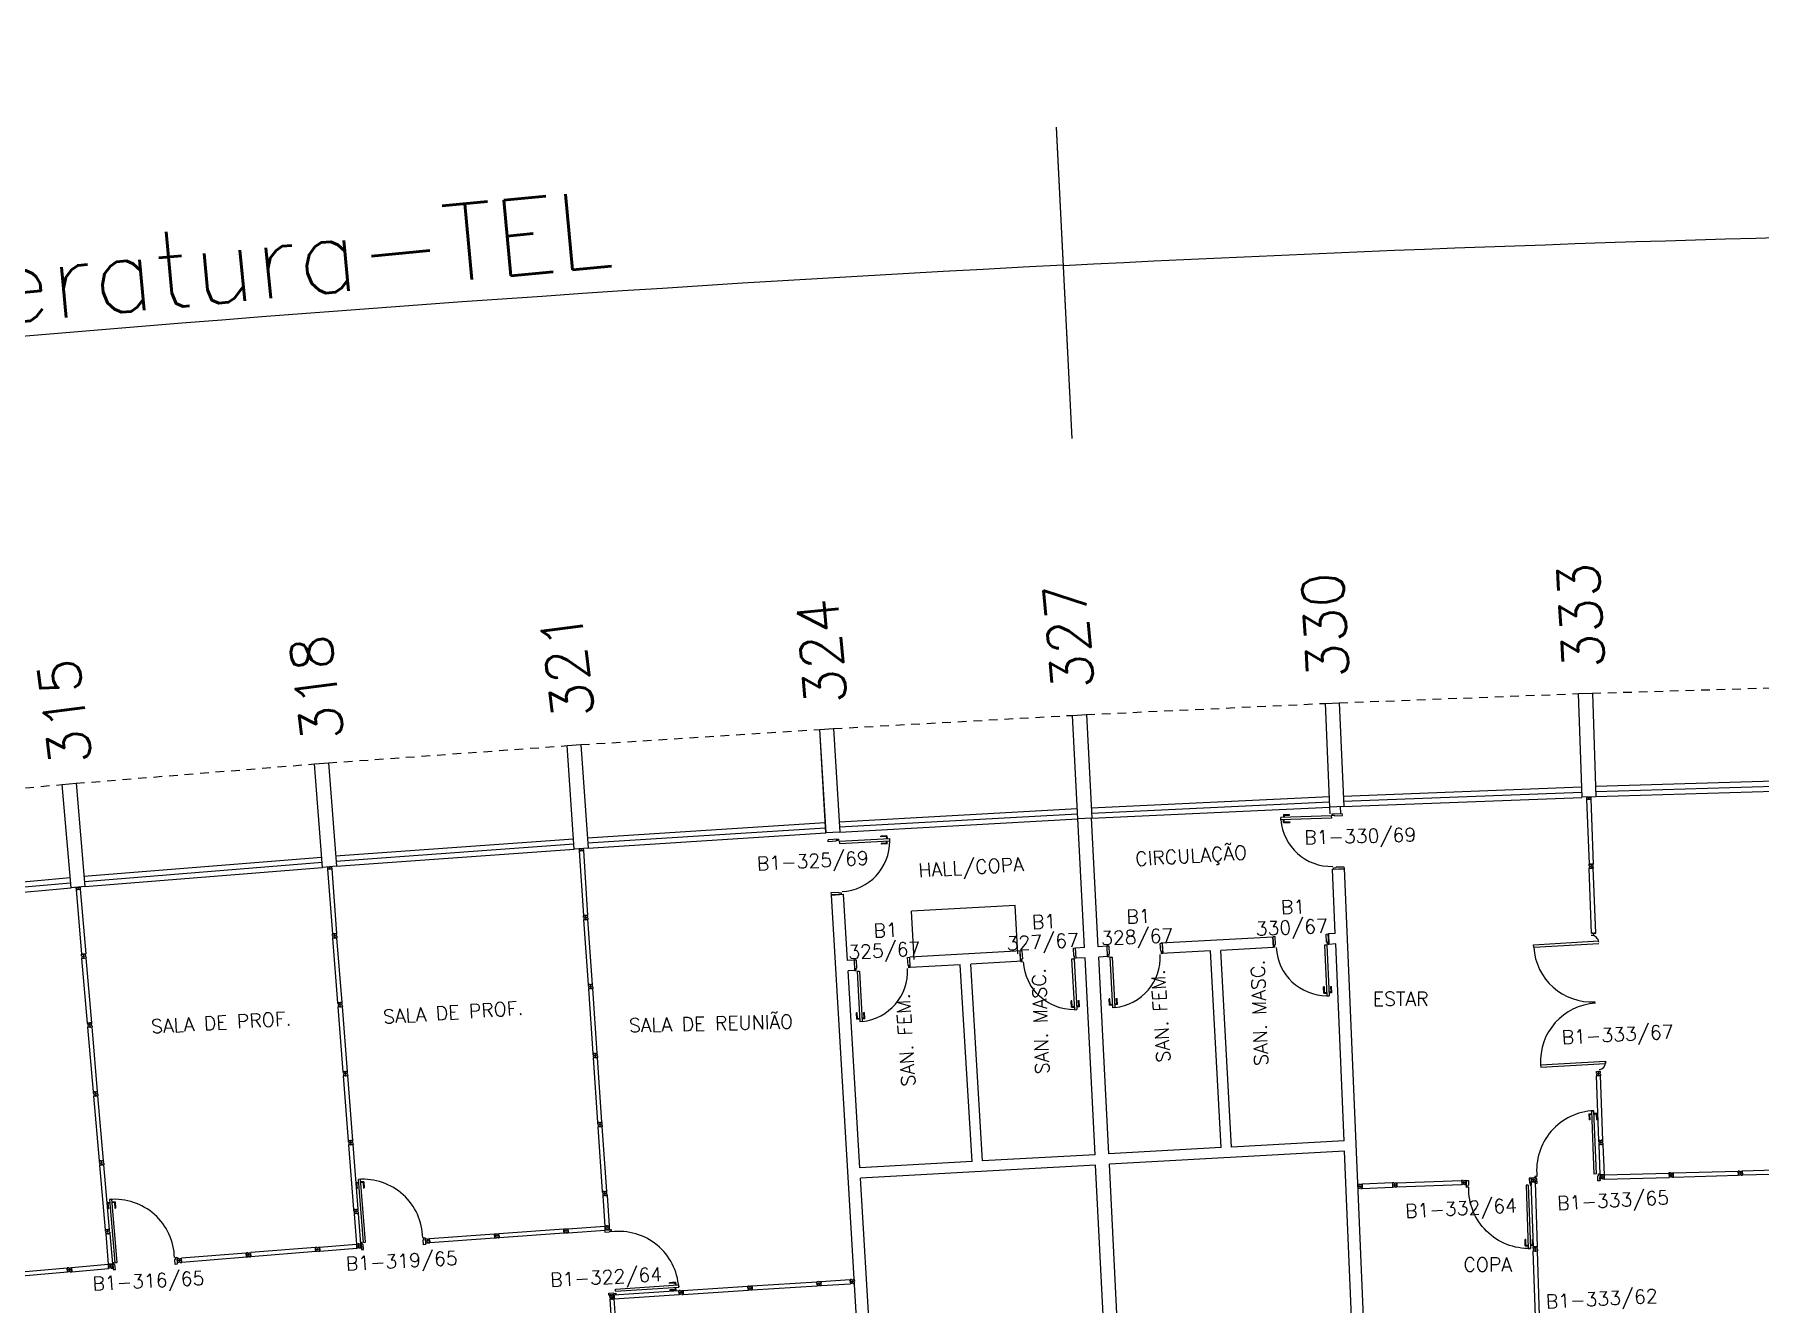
# Model space of a CAD drawing. Header units: millimetres. Extents: x 2958 to 3256, y 1036 to 1150.
# Drawn here: x 3075.35 to 3100.29, y 1131.87 to 1150.22 of the extents above; entities that cross this region are included whole.
import ezdxf

# ---------------------------------------------------------------- set-up
doc = ezdxf.new("R2010")
doc.units = ezdxf.units.MM
doc.linetypes.add('HIDDEN2', pattern=[0.1875, 0.125, -0.0625])
for name, color, linetype in [('ALV', 2, 'Continuous'), ('DIV', 2, 'Continuous'), ('EQUIP', 2, 'Continuous'), ('ESQ', 1, 'Continuous'), ('ESTR', 3, 'Continuous'), ('NOPILAR1', 2, 'Continuous'), ('PORTA', 2, 'Continuous'), ('PROJ', 1, 'HIDDEN2'), ('TEXTO', 2, 'Continuous'), ('TEXTO-ENDEREÇO', 2, 'Continuous'), ('USO1', 2, 'Continuous')]:
    doc.layers.add(name, color=color, linetype=linetype)
doc.styles.add('1', font='romans.shx')
doc.styles.add('NOPILAR', font='simplex.shx', dxfattribs={"height": 0.6})
doc.styles.add('UNB-100', font='simplex.shx', dxfattribs={"height": 0.2})
doc.styles.add('UNB-100-1', font='simplex.shx', dxfattribs={"height": 0.2})
doc.dimstyles.new('1-600', dxfattribs={"dimtxt": 1.1, "dimasz": 2.5, "dimexe": 2, "dimexo": 4, "dimgap": 0.2, "dimtad": 1, "dimdec": 0, "dimzin": 4, "dimdsep": 46, "dimlunit": 6, "dimtxsty": '1', "dimblk1": 'NONE', "dimblk2": 'NONE', "dimsah": 1, "dimcen": 0, "dimclrd": 2, "dimclre": 2, "dimclrt": 2, "dimadec": 0, "dimazin": 0, "dimtfac": 1, "dimtdec": 0, "dimtmove": 2, "dimatfit": 3, "dimldrblk": 'NONE', "dimfxl": 1, "dimtolj": 1, "dimtzin": 0, "dimarcsym": 0})

# ---------------------------------------------------------------- blocks, each defined once
blk = doc.blocks.new('PILAR-SLC')
blk.add_lwpolyline([(0.2, 0), (0.2, -1.5), (0, -1.5), (0, 0)], close=True)
blk = doc.blocks.new('DIVMT-SLC')
for p, q in [((-0.03, 0.03), (-0.03, 0.006)), ((-0.008, 0.03), (-0.03, 0.03)), ((-0.0185, 0.006), (-0.03, 0.006)), ((-0.0185, -0.006), (-0.0185, 0.006)), ((-0.008, 0.03), (-0.008, 0.02)), ((-0.008, 0.02), (0.008, 0.02)), ((-0.0051, 0), (0.0051, 0)), ((0.0051, 0), (-0.0051, 0)), ((-0.0051, 0), (0.0051, 0)), ((0, -0.0051), (0, 0.0051)), ((0, 0.0051), (0, -0.0051)), ((0.008, 0.03), (0.008, 0.02)), ((0.008, 0.03), (0.03, 0.03)), ((0.0205, 0.006), (0.03, 0.006)), ((0.0205, -0.006), (0.0205, 0.006)), ((0.0205, 0.006), (0.0205, -0.006)), ((0.0205, 0.006), (0.03, 0.006)), ((0.97, 0.03), (0.03, 0.03)), ((0.03, 0.006), (0.03, 0.03)), ((0.03, -0.03), (0.03, 0.03)), ((0.03, -0.005), (0.03, 0.005)), ((0.97, -0.03), (0.97, 0.03)), ((0.97, 0.03), (0.97, 0.009)), ((0.97, 0.009), (0.97, 0.027)), ((0.9795, 0.006), (0.97, 0.006)), ((0.97, -0.005), (0.97, 0.005)), ((0.9795, 0.006), (0.9795, -0.006)), ((1.0051, 0), (0.9949, 0)), ((1, 0.0051), (1, -0.0051)), ((-0.0185, -0.006), (-0.03, -0.006)), ((-0.03, -0.03), (-0.03, -0.006)), ((-0.008, -0.03), (-0.03, -0.03)), ((-0.008, -0.03), (-0.008, -0.02)), ((-0.008, -0.02), (0.008, -0.02)), ((0.008, -0.03), (0.008, -0.02)), ((0.008, -0.03), (0.03, -0.03)), ((0.0205, -0.006), (0.03, -0.006)), ((0.0205, -0.006), (0.03, -0.006)), ((0.03, -0.006), (0.03, -0.03)), ((0.97, -0.03), (0.03, -0.03)), ((0.9795, -0.006), (0.97, -0.006)), ((0.97, -0.009), (0.97, -0.027))]:
    blk.add_line(p, q)
blk = doc.blocks.new('MDIVMT-SLC')
for p, q in [((-0.03, 0.03), (-0.03, 0.006)), ((-0.008, 0.03), (-0.03, 0.03)), ((-0.0185, 0.006), (-0.03, 0.006)), ((-0.0185, -0.006), (-0.0185, 0.006)), ((-0.008, 0.03), (-0.008, 0.02)), ((-0.008, 0.02), (0.008, 0.02)), ((-0.0051, 0), (0.0051, 0)), ((-0.0051, 0), (0.0051, 0)), ((0, -0.0051), (0, 0.0051)), ((0, -0.0051), (0, 0.0051)), ((0.008, 0.03), (0.008, 0.02)), ((0.008, 0.03), (0.03, 0.03)), ((0.0205, 0.006), (0.03, 0.006)), ((0.0205, -0.006), (0.0205, 0.006)), ((0.0205, 0.006), (0.03, 0.006)), ((0.0205, -0.006), (0.0205, 0.006)), ((0.03, 0.03), (0.03, -0.03)), ((0.03, 0.03), (0.47, 0.03)), ((0.03, 0.006), (0.03, 0.03)), ((0.03, 0.009), (0.03, 0.027)), ((0.03, 0.005), (0.03, -0.005)), ((0.47, 0.03), (0.47, -0.03)), ((0.4795, 0.006), (0.47, 0.006)), ((0.47, 0.005), (0.47, -0.005)), ((0.4795, -0.006), (0.4795, 0.006)), ((0.4949, 0), (0.5051, 0)), ((0.5051, 0), (0.4949, 0)), ((0.5, -0.0051), (0.5, 0.0051)), ((-0.0185, -0.006), (-0.03, -0.006)), ((-0.03, -0.03), (-0.03, -0.006)), ((-0.008, -0.03), (-0.03, -0.03)), ((-0.008, -0.03), (-0.008, -0.02)), ((-0.008, -0.02), (0.008, -0.02)), ((0.008, -0.03), (0.008, -0.02)), ((0.008, -0.03), (0.03, -0.03)), ((0.0205, -0.006), (0.03, -0.006)), ((0.0205, -0.006), (0.03, -0.006)), ((0.03, -0.006), (0.03, -0.03)), ((0.03, -0.03), (0.03, -0.009)), ((0.03, -0.009), (0.03, -0.027)), ((0.03, -0.03), (0.47, -0.03)), ((0.4795, -0.006), (0.47, -0.006))]:
    blk.add_line(p, q)
blk = doc.blocks.new('MTT-SLC')
for p, q in [((-0.008, 0.03), (-0.03, 0.03)), ((-0.03, 0.03), (-0.03, 0.006)), ((-0.0185, 0.006), (-0.03, 0.006)), ((-0.0185, -0.006), (-0.0185, 0.006)), ((-0.008, 0.03), (-0.008, 0.02)), ((-0.008, 0.02), (0.008, 0.02)), ((-0.0051, 0), (0.0051, 0)), ((0, -0.0051), (0, 0.0051)), ((0.008, 0.03), (0.03, 0.03)), ((0.008, 0.03), (0.008, 0.02)), ((0.0205, -0.006), (0.0205, 0.006)), ((0.0205, 0.006), (0.03, 0.006)), ((0.03, 0.006), (0.03, 0.03)), ((-0.03, -0.03), (-0.03, -0.006)), ((-0.0185, -0.006), (-0.03, -0.006)), ((-0.008, -0.03), (-0.03, -0.03)), ((-0.008, -0.02), (0.008, -0.02)), ((-0.008, -0.03), (-0.008, -0.02)), ((0.008, -0.03), (0.008, -0.02)), ((0.008, -0.03), (0.03, -0.03)), ((0.0205, -0.006), (0.03, -0.006)), ((0.03, -0.006), (0.03, -0.03))]:
    blk.add_line(p, q)
blk = doc.blocks.new('PDV2E-SLC')
at = {"layer": 'DIV', "color": 1}
for p, q in [((0.023, 0.925), (0.063, 0.925)), ((0.023, 0.925), (0.023, 0.835)), ((0.033, 0.835), (0.023, 0.835)), ((0.033, 0.915), (0.063, 0.915)), ((0.033, 0.915), (0.033, 0.835)), ((0.138, 0.925), (0.097, 0.925)), ((0.128, 0.915), (0.097, 0.915)), ((0.128, 0.915), (0.128, 0.835)), ((0.128, 0.835), (0.137, 0.835)), ((0.138, 0.925), (0.138, 0.835))]:
    blk.add_line(p, q, dxfattribs=at)
at = {"layer": 'DIV'}
for p, q in [((0.065, 0.05), (0.065, 0.965)), ((0.095, 0.965), (0.065, 0.965)), ((0.095, 0.05), (0.095, 0.965)), ((0.049, 0.05), (0.029, 0.05)), ((0.029, 0.05), (0.029, 0.035)), ((0.029, 0.035), (0.029, -0.035)), ((0.049, 0.02), (0.049, 0.05)), ((0.049, 0.02), (0.059, 0.02)), ((0.059, -0.05), (0.059, 0.02)), ((0.065, 0.05), (0.095, 0.05)), ((0.928, -0.05), (0.928, 0.02)), ((0.938, 0.02), (0.928, 0.02)), ((0.938, 0.05), (0.958, 0.05)), ((0.938, 0.02), (0.938, 0.05)), ((0.958, 0.05), (0.958, 0.035)), ((0.958, 0.035), (0.958, -0.035)), ((0.029, -0.035), (0.029, -0.05)), ((0.029, -0.05), (0.059, -0.05)), ((0.958, -0.05), (0.928, -0.05)), ((0.958, -0.035), (0.958, -0.05))]:
    blk.add_line(p, q, dxfattribs=at)
at = {"layer": 'DIV', "color": 1}
blk.add_arc((0.062, 0.1), 0.865, 356.6786, 90, dxfattribs=at)
blk = doc.blocks.new('DIVINI-SLC')
for p, q in [((-0.005, 0), (0.005, 0)), ((-0.005, 0), (0.005, 0)), ((0.008, 0.02), (0, 0.02)), ((0, 0.001), (0, 0.02)), ((0, -0.005), (0, 0.005)), ((0, -0.005), (0, 0.005)), ((0, -0.02), (0, 0.001)), ((0.008, 0.03), (0.03, 0.03)), ((0.008, 0.03), (0.008, 0.02)), ((0.02, 0.006), (0.03, 0.006)), ((0.02, 0.006), (0.02, -0.006)), ((0.02, -0.006), (0.02, 0.006)), ((0.02, 0.006), (0.03, 0.006)), ((0.02, -0.004), (0.02, 0.004)), ((0.023, 0.006), (0.027, 0.006)), ((0.03, -0.03), (0.03, 0.03)), ((0.03, 0.03), (0.03, -0.03)), ((0.03, 0.03), (0.97, 0.03)), ((0.03, 0.009), (0.03, 0.027)), ((0.03, 0.009), (0.03, 0.027)), ((0.03, -0.005), (0.03, 0.005)), ((0.03, 0.005), (0.03, -0.005)), ((0.97, 0.03), (0.97, -0.03)), ((0.98, 0.006), (0.97, 0.006)), ((0.97, 0.005), (0.97, -0.005)), ((0.98, -0.006), (0.98, 0.006)), ((0.995, 0), (1.005, 0)), ((1.005, 0), (0.995, 0)), ((1, -0.005), (1, 0.005)), ((0, -0.02), (0.008, -0.02)), ((0.008, -0.03), (0.008, -0.02)), ((0.008, -0.03), (0.03, -0.03)), ((0.02, -0.006), (0.03, -0.006)), ((0.02, -0.006), (0.03, -0.006)), ((0.023, -0.006), (0.027, -0.006)), ((0.03, -0.009), (0.03, -0.027)), ((0.03, -0.009), (0.03, -0.027)), ((0.03, -0.03), (0.03, -0.009)), ((0.03, -0.03), (0.97, -0.03)), ((0.98, -0.006), (0.97, -0.006))]:
    blk.add_line(p, q)
blk = doc.blocks.new('PDV2D-SLC')
at = {"layer": 'DIV'}
for p, q in [((0.03, 0.05), (0.06, 0.05)), ((0.03, 0.035), (0.03, 0.05)), ((0.03, -0.035), (0.03, 0.035)), ((0.06, 0.05), (0.06, -0.02)), ((0.941, 0.05), (0.941, -0.02)), ((0.971, 0.05), (0.941, 0.05)), ((0.971, 0.035), (0.971, 0.05)), ((0.971, -0.035), (0.971, 0.035)), ((0.03, -0.05), (0.03, -0.035)), ((0.05, -0.05), (0.03, -0.05)), ((0.05, -0.02), (0.06, -0.02)), ((0.05, -0.02), (0.05, -0.05)), ((0.079, -0.05), (0.109, -0.05)), ((0.079, -0.05), (0.079, -0.965)), ((0.109, -0.05), (0.109, -0.965)), ((0.951, -0.02), (0.941, -0.02)), ((0.951, -0.02), (0.951, -0.05)), ((0.951, -0.05), (0.971, -0.05)), ((0.971, -0.05), (0.971, -0.035)), ((0.109, -0.965), (0.079, -0.965))]:
    blk.add_line(p, q, dxfattribs=at)
at = {"layer": 'DIV', "color": 1}
for p, q in [((0.036, -0.925), (0.036, -0.835)), ((0.046, -0.835), (0.036, -0.835)), ((0.036, -0.925), (0.076, -0.925)), ((0.046, -0.915), (0.046, -0.835)), ((0.046, -0.915), (0.076, -0.915)), ((0.141, -0.915), (0.111, -0.915)), ((0.151, -0.925), (0.111, -0.925)), ((0.141, -0.915), (0.141, -0.835)), ((0.141, -0.835), (0.151, -0.835)), ((0.151, -0.925), (0.151, -0.835))]:
    blk.add_line(p, q, dxfattribs=at)
blk.add_arc((0.076, -0.1), 0.865, 270, 3.3214, dxfattribs=at)
blk = doc.blocks.new('PD80-SLC')
for p, q in [((-0.777, 0.01), (-0.777, -0.03)), ((-0.777, 0.01), (-0.687, 0.01)), ((-0.687, 0), (-0.687, 0.01)), ((-0.075, 0), (0.075, 0)), ((-0.075, 0), (-0.075, -0.02)), ((0.075, -0.03), (0.075, 0)), ((-0.817, -0.065), (-0.817, -0.03)), ((-0.085, -0.03), (-0.817, -0.03)), ((-0.085, -0.065), (-0.817, -0.065)), ((-0.777, -0.105), (-0.777, -0.065)), ((-0.777, -0.105), (-0.687, -0.105)), ((-0.767, 0), (-0.767, -0.03)), ((-0.767, 0), (-0.687, 0)), ((-0.767, -0.095), (-0.767, -0.065)), ((-0.767, -0.095), (-0.687, -0.095)), ((-0.687, -0.095), (-0.687, -0.105)), ((-0.085, -0.03), (-0.085, -0.065)), ((-0.075, -0.02), (-0.04, -0.02)), ((-0.04, -0.03), (-0.04, -0.02)), ((-0.04, -0.03), (0.075, -0.03)), ((-0.075, -0.781), (-0.04, -0.781)), ((-0.075, -0.801), (-0.075, -0.781)), ((-0.075, -0.801), (0.075, -0.801)), ((-0.075, -0.802), (0.075, -0.802)), ((-0.04, -0.771), (0.075, -0.771)), ((-0.04, -0.771), (-0.04, -0.781)), ((0.075, -0.771), (0.075, -0.801))]:
    blk.add_line(p, q)
blk.add_arc((-0.085, -0.03), 0.731, 182.6571, 270)
blk = doc.blocks.new('PE80-SLC')
for p, q in [((0.075, 0), (-0.075, 0)), ((-0.075, -0.03), (-0.075, 0)), ((0.075, 0), (0.075, -0.02)), ((0.777, 0.01), (0.687, 0.01)), ((0.687, 0), (0.687, 0.01)), ((0.777, 0.01), (0.777, -0.03)), ((0.04, -0.03), (-0.075, -0.03)), ((0.075, -0.02), (0.04, -0.02)), ((0.04, -0.03), (0.04, -0.02)), ((0.085, -0.03), (0.817, -0.03)), ((0.085, -0.03), (0.085, -0.065)), ((0.085, -0.065), (0.817, -0.065)), ((0.767, 0), (0.687, 0)), ((0.767, -0.095), (0.687, -0.095)), ((0.687, -0.095), (0.687, -0.105)), ((0.777, -0.105), (0.687, -0.105)), ((0.767, 0), (0.767, -0.03)), ((0.767, -0.095), (0.767, -0.065)), ((0.777, -0.105), (0.777, -0.065)), ((0.817, -0.065), (0.817, -0.03)), ((0.04, -0.771), (-0.075, -0.771)), ((-0.075, -0.771), (-0.075, -0.801)), ((0.075, -0.801), (-0.075, -0.801)), ((0.075, -0.802), (-0.075, -0.802)), ((0.04, -0.771), (0.04, -0.781)), ((0.075, -0.781), (0.04, -0.781)), ((0.075, -0.801), (0.075, -0.781))]:
    blk.add_line(p, q)
blk.add_arc((0.085, -0.03), 0.731, 270, 357.3429)
blk = doc.blocks.new('*D95')
at = {"layer": 'DEFPOINTS', "color": 0, "transparency": 16777216}
for p in [(3127.379, 1147.195), (3090.56, 1140.388), (3145.432, 1139.674), (3090.637, 1138.89), (3145.317, 1138.178)]:
    blk.add_point(p, dxfattribs=at)
at = {"layer": 'USO1', "color": 2, "lineweight": -2, "transparency": 16777216}
for p, q in [((3090.356, 1144.382), (3090.126, 1148.876)), ((3145.738, 1143.662), (3146.084, 1148.161))]:
    blk.add_line(p, q, dxfattribs=at)
blk.add_arc((3112.517, 710.942), 436.506, 85.60976, 92.92683, dxfattribs=at)
at = {"layer": 'USO1', "color": 2, "transparency": 16777216, "insert": (3118.103, 1148.345), "char_height": 1.1, "attachment_point": 5, "rotation": 359.2683, "style": '1'}
blk.add_mtext('\\A1;Antropologia', dxfattribs=at)
blk = doc.blocks.new('_NONE')
at = {"color": 0, "linetype": 'ByBlock'}
blk.add_circle((0, 0), 0.25, dxfattribs=at)
blk = doc.blocks.new('*D96')
at = {"layer": 'DEFPOINTS', "color": 0, "transparency": 16777216}
for p in [(3077.867, 1146.079), (3090.56, 1140.388), (3090.637, 1138.89), (3054.121, 1136.974), (3054.325, 1135.487)]:
    blk.add_point(p, dxfattribs=at)
at = {"layer": 'USO1', "color": 2, "lineweight": -2, "transparency": 16777216}
for p, q in [((3090.356, 1144.382), (3090.126, 1148.884)), ((3053.578, 1140.936), (3052.967, 1145.394))]:
    blk.add_line(p, q, dxfattribs=at)
blk.add_arc((3112.516, 710.953), 436.503, 92.92683, 97.80488, dxfattribs=at)
at = {"layer": 'USO1', "color": 2, "transparency": 16777216, "insert": (3071.626, 1146.29), "char_height": 1.1, "attachment_point": 5, "rotation": 5.3659, "style": '1'}
blk.add_mtext('\\A1;Teoria Literária e Literatura-TEL', dxfattribs=at)
blk = doc.blocks.new('PDVDP-SLC')
for p, q in [((0.112, 0.84), (0.112, -0.1)), ((0.147, 0.84), (0.112, 0.84)), ((0.147, 0.84), (0.147, -0.1)), ((1.853, 0.84), (1.888, 0.84)), ((1.853, 0.84), (1.853, -0.1)), ((1.888, 0.84), (1.888, -0.1)), ((0.009, 0), (-0.009, 0)), ((0, -0.012), (0, 0.01)), ((0.147, -0.1), (0.112, -0.1))]:
    blk.add_line(p, q)
for centre, radius, start, end in [((0.148, -0.002), 0.843, 0, 90), ((1.853, -0.002), 0.843, 90, 180), ((0.131, 0), 0.101, 180, 270), ((1.87, 0), 0.101, 270, 0)]:
    blk.add_arc(centre, radius, start, end)

msp = doc.modelspace()

# ---------------------------------------------------------------- linework, layer by layer
at = {"layer": 'ALV'}
for p, q in [((3094.085, 1138.951), (3094.081, 1139.051)), ((3094.239, 1138.958), (3094.235, 1139.057)), ((3090.532, 1137.02), (3090.437, 1138.879)), ((3090.731, 1137.03), (3090.636, 1138.889)), ((3094.12, 1138.15), (3094.294, 1138.16)), ((3094.159, 1137.221), (3094.12, 1138.15)), ((3094.677, 1129.087), (3094.294, 1138.16)), ((3086.873, 1137.778), (3087.048, 1137.789)), ((3087.414, 1128.684), (3086.873, 1137.778)), ((3087.105, 1136.83), (3087.048, 1137.789)), ((3093.258, 1137.171), (3091.636, 1137.081)), ((3093.258, 1137.171), (3093.266, 1137.021)), ((3094.159, 1137.221), (3094.059, 1137.215)), ((3094.059, 1137.215), (3094.066, 1137.065)), ((3089.626, 1136.969), (3088.006, 1136.88)), ((3089.61, 1136.818), (3089.601, 1136.968)), ((3090.532, 1137.02), (3090.402, 1137.012)), ((3090.411, 1136.863), (3090.402, 1137.012)), ((3090.86, 1137.038), (3090.731, 1137.03)), ((3090.867, 1136.888), (3090.86, 1137.038)), ((3092.353, 1136.97), (3091.644, 1136.931)), ((3091.667, 1136.932), (3091.66, 1137.082)), ((3092.511, 1134.125), (3092.353, 1136.97)), ((3093.266, 1137.021), (3092.503, 1136.978)), ((3092.66, 1134.133), (3092.503, 1136.978)), ((3094.165, 1137.071), (3094.066, 1137.065)), ((3094.286, 1134.223), (3094.165, 1137.071)), ((3087.205, 1136.835), (3087.105, 1136.83)), ((3087.213, 1136.686), (3087.114, 1136.68)), ((3087.284, 1133.835), (3087.114, 1136.68)), ((3087.213, 1136.686), (3087.205, 1136.835)), ((3088.013, 1136.73), (3088.006, 1136.88)), ((3088.737, 1136.77), (3088.013, 1136.73)), ((3088.906, 1133.925), (3088.737, 1136.77)), ((3089.635, 1136.82), (3088.887, 1136.778)), ((3089.056, 1133.933), (3088.887, 1136.778)), ((3090.54, 1136.87), (3090.411, 1136.863)), ((3090.685, 1134.023), (3090.54, 1136.87)), ((3090.867, 1136.888), (3090.738, 1136.881)), ((3090.884, 1134.034), (3090.738, 1136.881)), ((3094.286, 1134.223), (3092.66, 1134.133)), ((3088.906, 1133.925), (3087.284, 1133.835)), ((3090.685, 1134.023), (3089.056, 1133.933)), ((3092.511, 1134.125), (3090.884, 1134.034)), ((3094.293, 1134.073), (3090.892, 1133.885)), ((3094.496, 1129.227), (3094.293, 1134.073)), ((3090.693, 1133.874), (3087.293, 1133.685)), ((3087.58, 1128.844), (3087.293, 1133.685)), ((3090.938, 1129.03), (3090.693, 1133.874)), ((3091.136, 1129.041), (3090.892, 1133.885))]:
    msp.add_line(p, q, dxfattribs=at)
at = {"layer": 'DIV'}
for p, q in [((3097.793, 1139.186), (3097.793, 1139.164)), ((3097.793, 1139.186), (3097.803, 1139.186)), ((3097.793, 1139.164), (3097.853, 1139.166)), ((3097.853, 1139.166), (3097.793, 1139.164)), ((3097.793, 1139.164), (3097.814, 1139.164)), ((3097.814, 1139.164), (3097.796, 1139.164)), ((3097.814, 1139.164), (3097.796, 1139.164)), ((3097.802, 1139.194), (3097.823, 1139.195)), ((3097.802, 1139.194), (3097.803, 1139.186)), ((3097.817, 1139.195), (3097.827, 1139.195)), ((3097.817, 1139.195), (3097.827, 1139.195)), ((3097.817, 1139.174), (3097.817, 1139.165)), ((3097.829, 1139.174), (3097.817, 1139.174)), ((3097.817, 1139.174), (3097.829, 1139.174)), ((3097.817, 1139.174), (3097.817, 1139.165)), ((3097.817, 1139.172), (3097.817, 1139.168)), ((3097.818, 1139.165), (3097.828, 1139.165)), ((3097.828, 1139.165), (3097.818, 1139.165)), ((3097.819, 1139.174), (3097.827, 1139.174)), ((3097.822, 1139.2), (3097.822, 1139.19)), ((3097.822, 1139.2), (3097.822, 1139.19)), ((3097.823, 1139.195), (3097.842, 1139.195)), ((3097.829, 1139.174), (3097.829, 1139.165)), ((3097.829, 1139.174), (3097.829, 1139.165)), ((3097.829, 1139.172), (3097.829, 1139.168)), ((3097.832, 1139.165), (3097.85, 1139.166)), ((3097.832, 1139.165), (3097.85, 1139.166)), ((3097.843, 1139.187), (3097.842, 1139.195)), ((3097.853, 1139.188), (3097.843, 1139.187)), ((3097.853, 1139.188), (3097.853, 1139.166)), ((3098.01, 1133.701), (3098.02, 1133.702)), ((3098.01, 1133.702), (3098.02, 1133.702)), ((3098.015, 1133.696), (3098.015, 1133.707)), ((3098.015, 1133.697), (3098.015, 1133.707)), ((3098.036, 1133.696), (3098.035, 1133.708)), ((3098.035, 1133.708), (3098.045, 1133.708)), ((3098.036, 1133.708), (3098.045, 1133.709)), ((3098.036, 1133.696), (3098.036, 1133.708)), ((3098.036, 1133.696), (3098.045, 1133.697)), ((3098.036, 1133.696), (3098.045, 1133.696)), ((3098.044, 1133.733), (3098.046, 1133.673)), ((3098.044, 1133.732), (3098.046, 1133.672)), ((3098.045, 1133.712), (3098.044, 1133.73)), ((3098.045, 1133.711), (3098.044, 1133.729)), ((3098.045, 1133.708), (3098.045, 1133.698)), ((3098.045, 1133.707), (3098.045, 1133.697)), ((3098.045, 1133.694), (3098.046, 1133.676)), ((3098.046, 1133.673), (3098.045, 1133.694)), ((3098.045, 1133.693), (3098.046, 1133.675)), ((3098.046, 1133.672), (3098.045, 1133.693)), ((3099.006, 1133.76), (3098.984, 1133.759)), ((3098.985, 1133.735), (3098.984, 1133.759)), ((3098.984, 1133.759), (3098.986, 1133.699)), ((3098.994, 1133.735), (3098.985, 1133.735)), ((3098.994, 1133.735), (3098.985, 1133.735)), ((3098.985, 1133.734), (3098.985, 1133.724)), ((3098.985, 1133.723), (3098.986, 1133.699)), ((3098.994, 1133.723), (3098.985, 1133.723)), ((3098.994, 1133.723), (3098.985, 1133.723)), ((3099.008, 1133.7), (3098.986, 1133.699)), ((3098.994, 1133.735), (3098.994, 1133.723)), ((3098.994, 1133.723), (3098.994, 1133.735)), ((3099.006, 1133.76), (3099.006, 1133.75)), ((3099.022, 1133.75), (3099.006, 1133.75)), ((3099.008, 1133.7), (3099.007, 1133.71)), ((3099.023, 1133.71), (3099.007, 1133.71)), ((3099.02, 1133.73), (3099.01, 1133.73)), ((3099.01, 1133.73), (3099.02, 1133.73)), ((3099.02, 1133.73), (3099.01, 1133.73)), ((3099.015, 1133.735), (3099.015, 1133.725)), ((3099.015, 1133.725), (3099.015, 1133.735)), ((3099.022, 1133.76), (3099.044, 1133.761)), ((3099.022, 1133.76), (3099.022, 1133.75)), ((3099.024, 1133.7), (3099.023, 1133.71)), ((3099.024, 1133.7), (3099.046, 1133.701)), ((3099.033, 1133.736), (3099.045, 1133.737)), ((3099.033, 1133.736), (3099.033, 1133.724)), ((3099.033, 1133.724), (3099.045, 1133.725)), ((3099.044, 1133.761), (3099.045, 1133.737)), ((3099.046, 1133.701), (3099.045, 1133.725)), ((3094.538, 1133.571), (3094.548, 1133.572)), ((3094.539, 1133.559), (3094.538, 1133.571)), ((3094.539, 1133.559), (3094.548, 1133.56)), ((3094.986, 1133.614), (3094.547, 1133.596)), ((3094.547, 1133.596), (3094.549, 1133.536)), ((3094.548, 1133.575), (3094.547, 1133.593)), ((3094.548, 1133.571), (3094.548, 1133.561)), ((3094.549, 1133.536), (3094.548, 1133.557)), ((3094.548, 1133.557), (3094.549, 1133.539)), ((3094.549, 1133.536), (3094.988, 1133.554)), ((3095.008, 1133.615), (3094.986, 1133.614)), ((3094.986, 1133.614), (3094.988, 1133.554)), ((3094.997, 1133.59), (3094.987, 1133.59)), ((3094.997, 1133.59), (3094.987, 1133.59)), ((3094.987, 1133.589), (3094.988, 1133.579)), ((3094.988, 1133.578), (3094.988, 1133.554)), ((3094.997, 1133.578), (3094.988, 1133.578)), ((3094.997, 1133.578), (3094.988, 1133.578)), ((3095.01, 1133.555), (3094.988, 1133.554)), ((3094.997, 1133.59), (3094.997, 1133.578)), ((3094.997, 1133.578), (3094.997, 1133.59)), ((3095.008, 1133.615), (3095.009, 1133.605)), ((3095.025, 1133.605), (3095.009, 1133.605)), ((3095.026, 1133.565), (3095.01, 1133.565)), ((3095.01, 1133.555), (3095.01, 1133.565)), ((3095.022, 1133.585), (3095.012, 1133.585)), ((3095.012, 1133.585), (3095.022, 1133.585)), ((3095.022, 1133.585), (3095.012, 1133.585)), ((3095.017, 1133.59), (3095.018, 1133.58)), ((3095.018, 1133.58), (3095.017, 1133.59)), ((3095.024, 1133.615), (3095.046, 1133.616)), ((3095.024, 1133.615), (3095.025, 1133.605)), ((3095.026, 1133.555), (3095.026, 1133.565)), ((3095.026, 1133.555), (3095.048, 1133.556)), ((3095.036, 1133.591), (3095.047, 1133.592)), ((3095.036, 1133.591), (3095.036, 1133.579)), ((3095.036, 1133.579), (3095.048, 1133.58)), ((3095.046, 1133.616), (3095.047, 1133.592)), ((3095.048, 1133.556), (3095.048, 1133.58)), ((3083.026, 1132.949), (3083.004, 1132.948)), ((3083.004, 1132.948), (3083.005, 1132.924)), ((3083.017, 1132.924), (3083.005, 1132.924)), ((3083.018, 1132.912), (3083.017, 1132.924)), ((3083.026, 1132.949), (3083.026, 1132.939)), ((3083.026, 1132.939), (3083.042, 1132.94)), ((3083.036, 1132.915), (3083.035, 1132.925)), ((3083.036, 1132.915), (3083.035, 1132.925)), ((3083.042, 1132.95), (3083.064, 1132.952)), ((3083.042, 1132.95), (3083.042, 1132.94)), ((3083.056, 1132.927), (3083.065, 1132.928)), ((3083.056, 1132.927), (3083.065, 1132.928)), ((3083.057, 1132.915), (3083.056, 1132.927)), ((3083.057, 1132.915), (3083.056, 1132.927)), ((3083.064, 1132.952), (3083.597, 1132.991)), ((3083.064, 1132.952), (3083.068, 1132.892)), ((3083.065, 1132.928), (3083.064, 1132.952)), ((3083.065, 1132.931), (3083.064, 1132.949)), ((3083.065, 1132.927), (3083.066, 1132.917)), ((3083.068, 1132.892), (3083.602, 1132.931)), ((3083.597, 1132.991), (3083.602, 1132.931)), ((3083.609, 1132.967), (3083.599, 1132.967)), ((3083.599, 1132.966), (3083.6, 1132.956)), ((3083.609, 1132.955), (3083.609, 1132.967)), ((3083.624, 1132.962), (3083.635, 1132.963)), ((3083.635, 1132.963), (3083.624, 1132.962)), ((3083.624, 1132.962), (3083.635, 1132.963)), ((3083.63, 1132.958), (3083.629, 1132.968)), ((3083.63, 1132.958), (3083.629, 1132.968)), ((3083.65, 1132.958), (3083.65, 1132.97)), ((3083.65, 1132.97), (3083.659, 1132.97)), ((3083.658, 1132.994), (3083.661, 1132.935)), ((3083.659, 1132.973), (3083.658, 1132.991)), ((3083.659, 1132.969), (3083.66, 1132.959)), ((3083.661, 1132.935), (3083.66, 1132.956)), ((3083.66, 1132.956), (3083.661, 1132.938)), ((3079.434, 1132.684), (3079.412, 1132.682)), ((3079.412, 1132.682), (3079.414, 1132.658)), ((3079.434, 1132.684), (3079.435, 1132.674)), ((3079.435, 1132.674), (3079.451, 1132.675)), ((3079.45, 1132.685), (3079.472, 1132.686)), ((3079.45, 1132.685), (3079.451, 1132.675)), ((3079.472, 1132.686), (3080.005, 1132.73)), ((3079.472, 1132.686), (3079.477, 1132.627)), ((3079.474, 1132.663), (3079.472, 1132.686)), ((3079.474, 1132.666), (3079.472, 1132.683)), ((3080.005, 1132.73), (3080.01, 1132.67)), ((3080.017, 1132.707), (3080.007, 1132.706)), ((3080.007, 1132.705), (3080.008, 1132.695)), ((3080.018, 1132.695), (3080.008, 1132.694)), ((3080.018, 1132.695), (3080.017, 1132.707)), ((3080.032, 1132.702), (3080.043, 1132.703)), ((3080.043, 1132.703), (3080.032, 1132.702)), ((3080.032, 1132.702), (3080.043, 1132.703)), ((3080.038, 1132.697), (3080.037, 1132.707)), ((3080.038, 1132.697), (3080.037, 1132.707)), ((3080.058, 1132.71), (3080.067, 1132.71)), ((3080.058, 1132.698), (3080.058, 1132.71)), ((3080.058, 1132.698), (3080.068, 1132.698)), ((3080.065, 1132.734), (3080.07, 1132.674)), ((3080.067, 1132.713), (3080.066, 1132.731)), ((3080.067, 1132.709), (3080.068, 1132.699)), ((3080.07, 1132.674), (3080.068, 1132.695)), ((3080.068, 1132.695), (3080.069, 1132.677)), ((3083.018, 1132.912), (3083.006, 1132.912)), ((3083.008, 1132.888), (3083.006, 1132.912)), ((3083.03, 1132.889), (3083.008, 1132.888)), ((3083.029, 1132.899), (3083.045, 1132.9)), ((3083.03, 1132.889), (3083.029, 1132.899)), ((3083.031, 1132.919), (3083.041, 1132.92)), ((3083.031, 1132.919), (3083.041, 1132.92)), ((3083.046, 1132.89), (3083.045, 1132.9)), ((3083.046, 1132.89), (3083.068, 1132.892)), ((3083.057, 1132.915), (3083.066, 1132.916)), ((3083.057, 1132.915), (3083.066, 1132.916)), ((3083.066, 1132.916), (3083.068, 1132.892)), ((3083.068, 1132.892), (3083.066, 1132.913)), ((3083.066, 1132.913), (3083.068, 1132.895)), ((3075.883, 1132.391), (3076.416, 1132.439)), ((3076.416, 1132.439), (3076.421, 1132.379)), ((3076.476, 1132.444), (3076.48, 1132.384)), ((3076.477, 1132.423), (3076.476, 1132.441)), ((3079.425, 1132.659), (3079.414, 1132.658)), ((3079.426, 1132.647), (3079.415, 1132.646)), ((3079.417, 1132.622), (3079.415, 1132.646)), ((3079.439, 1132.624), (3079.417, 1132.622)), ((3079.426, 1132.647), (3079.425, 1132.659)), ((3079.438, 1132.634), (3079.454, 1132.635)), ((3079.439, 1132.624), (3079.438, 1132.634)), ((3079.439, 1132.654), (3079.449, 1132.655)), ((3079.439, 1132.654), (3079.449, 1132.655)), ((3079.445, 1132.649), (3079.444, 1132.659)), ((3079.445, 1132.649), (3079.444, 1132.659)), ((3079.455, 1132.625), (3079.454, 1132.635)), ((3079.455, 1132.625), (3079.477, 1132.627)), ((3079.464, 1132.662), (3079.474, 1132.663)), ((3079.464, 1132.662), (3079.474, 1132.663)), ((3079.465, 1132.65), (3079.464, 1132.662)), ((3079.465, 1132.65), (3079.464, 1132.662)), ((3079.465, 1132.65), (3079.475, 1132.651)), ((3079.465, 1132.65), (3079.475, 1132.651)), ((3079.474, 1132.662), (3079.475, 1132.652)), ((3079.475, 1132.651), (3079.477, 1132.627)), ((3079.477, 1132.627), (3079.475, 1132.648)), ((3079.475, 1132.648), (3079.476, 1132.63)), ((3079.477, 1132.627), (3080.01, 1132.67)), ((3075.845, 1132.387), (3075.823, 1132.386)), ((3075.823, 1132.386), (3075.825, 1132.362)), ((3075.836, 1132.363), (3075.825, 1132.362)), ((3075.837, 1132.351), (3075.826, 1132.35)), ((3075.828, 1132.326), (3075.826, 1132.35)), ((3075.85, 1132.328), (3075.828, 1132.326)), ((3075.837, 1132.351), (3075.836, 1132.363)), ((3075.845, 1132.387), (3075.846, 1132.377)), ((3075.846, 1132.377), (3075.862, 1132.379)), ((3075.849, 1132.338), (3075.865, 1132.339)), ((3075.85, 1132.328), (3075.849, 1132.338)), ((3075.85, 1132.358), (3075.86, 1132.359)), ((3075.85, 1132.358), (3075.86, 1132.359)), ((3075.856, 1132.353), (3075.855, 1132.363)), ((3075.856, 1132.353), (3075.855, 1132.363)), ((3075.861, 1132.389), (3075.883, 1132.391)), ((3075.861, 1132.389), (3075.862, 1132.379)), ((3075.866, 1132.329), (3075.865, 1132.339)), ((3075.866, 1132.329), (3075.888, 1132.331)), ((3075.875, 1132.366), (3075.885, 1132.367)), ((3075.875, 1132.366), (3075.885, 1132.367)), ((3075.876, 1132.354), (3075.875, 1132.366)), ((3075.876, 1132.354), (3075.875, 1132.366)), ((3075.876, 1132.354), (3075.886, 1132.355)), ((3075.876, 1132.354), (3075.886, 1132.355)), ((3075.883, 1132.391), (3075.888, 1132.331)), ((3075.885, 1132.367), (3075.883, 1132.391)), ((3075.884, 1132.37), (3075.883, 1132.388)), ((3075.885, 1132.366), (3075.886, 1132.356)), ((3075.886, 1132.355), (3075.888, 1132.331)), ((3075.888, 1132.331), (3075.886, 1132.352)), ((3075.886, 1132.352), (3075.887, 1132.334)), ((3075.888, 1132.331), (3076.421, 1132.379)), ((3076.427, 1132.416), (3076.418, 1132.415)), ((3076.418, 1132.414), (3076.419, 1132.404)), ((3076.428, 1132.404), (3076.419, 1132.403)), ((3076.428, 1132.404), (3076.427, 1132.416)), ((3076.443, 1132.411), (3076.453, 1132.412)), ((3076.453, 1132.412), (3076.443, 1132.411)), ((3076.443, 1132.411), (3076.453, 1132.412)), ((3076.448, 1132.406), (3076.448, 1132.416)), ((3076.448, 1132.406), (3076.448, 1132.416)), ((3076.468, 1132.419), (3076.477, 1132.42)), ((3076.469, 1132.407), (3076.468, 1132.419)), ((3076.469, 1132.407), (3076.478, 1132.408)), ((3076.478, 1132.419), (3076.478, 1132.409)), ((3076.48, 1132.384), (3076.479, 1132.405)), ((3076.479, 1132.405), (3076.48, 1132.387)), ((3086.722, 1132.19), (3087.143, 1132.216)), ((3087.165, 1132.218), (3087.143, 1132.216)), ((3087.145, 1132.192), (3087.143, 1132.216)), ((3087.143, 1132.216), (3087.147, 1132.156)), ((3087.154, 1132.193), (3087.145, 1132.192)), ((3087.154, 1132.193), (3087.145, 1132.192)), ((3087.145, 1132.191), (3087.146, 1132.181)), ((3087.155, 1132.181), (3087.146, 1132.18)), ((3087.155, 1132.181), (3087.146, 1132.18)), ((3087.146, 1132.18), (3087.147, 1132.156)), ((3087.154, 1132.193), (3087.155, 1132.181)), ((3087.155, 1132.181), (3087.154, 1132.193)), ((3087.165, 1132.218), (3087.166, 1132.208)), ((3087.182, 1132.209), (3087.166, 1132.208)), ((3087.18, 1132.189), (3087.17, 1132.188)), ((3087.17, 1132.188), (3087.18, 1132.189)), ((3087.18, 1132.189), (3087.17, 1132.188)), ((3087.175, 1132.193), (3087.175, 1132.183)), ((3087.175, 1132.183), (3087.175, 1132.193)), ((3087.181, 1132.219), (3087.203, 1132.22)), ((3087.181, 1132.219), (3087.182, 1132.209)), ((3087.193, 1132.196), (3087.205, 1132.196)), ((3087.193, 1132.196), (3087.194, 1132.184)), ((3087.194, 1132.184), (3087.205, 1132.184)), ((3087.203, 1132.22), (3087.205, 1132.196)), ((3087.207, 1132.161), (3087.205, 1132.184)), ((3083.69, 1131.996), (3083.668, 1131.995)), ((3083.67, 1131.971), (3083.668, 1131.995)), ((3083.668, 1131.995), (3083.672, 1131.935)), ((3083.679, 1131.971), (3083.67, 1131.971)), ((3083.679, 1131.971), (3083.67, 1131.971)), ((3083.67, 1131.97), (3083.671, 1131.96)), ((3083.671, 1131.959), (3083.672, 1131.935)), ((3083.68, 1131.959), (3083.671, 1131.959)), ((3083.68, 1131.959), (3083.671, 1131.959)), ((3083.694, 1131.936), (3083.672, 1131.935)), ((3083.679, 1131.971), (3083.68, 1131.959)), ((3083.68, 1131.959), (3083.679, 1131.971)), ((3083.69, 1131.996), (3083.691, 1131.986)), ((3083.707, 1131.987), (3083.691, 1131.986)), ((3083.71, 1131.947), (3083.694, 1131.946)), ((3083.694, 1131.936), (3083.694, 1131.946)), ((3083.705, 1131.967), (3083.695, 1131.967)), ((3083.695, 1131.967), (3083.705, 1131.967)), ((3083.705, 1131.967), (3083.695, 1131.967)), ((3083.7, 1131.972), (3083.701, 1131.962)), ((3083.701, 1131.962), (3083.7, 1131.972)), ((3083.706, 1131.997), (3083.728, 1131.999)), ((3083.706, 1131.997), (3083.707, 1131.987)), ((3083.71, 1131.938), (3083.71, 1131.947)), ((3083.71, 1131.938), (3083.732, 1131.939)), ((3083.718, 1131.974), (3083.73, 1131.975)), ((3083.718, 1131.974), (3083.719, 1131.962)), ((3083.719, 1131.962), (3083.731, 1131.963)), ((3083.728, 1131.999), (3083.73, 1131.975)), ((3083.732, 1131.939), (3083.731, 1131.963)), ((3086.726, 1132.13), (3087.147, 1132.156)), ((3087.169, 1132.158), (3087.147, 1132.156)), ((3087.185, 1132.169), (3087.169, 1132.168)), ((3087.169, 1132.158), (3087.169, 1132.168)), ((3087.185, 1132.159), (3087.185, 1132.169)), ((3087.185, 1132.159), (3087.207, 1132.161))]:
    msp.add_line(p, q, dxfattribs=at)
at = {"layer": 'EQUIP'}
for p, q in [((3089.531, 1137.627), (3088.033, 1137.544)), ((3088.071, 1136.845), (3088.033, 1137.544)), ((3089.57, 1136.928), (3089.531, 1137.627))]:
    msp.add_line(p, q, dxfattribs=at)
at = {"layer": 'ESQ'}
for p, q in [((3101.37, 1139.451), (3097.923, 1139.348)), ((3090.629, 1139.039), (3094.073, 1139.201)), ((3090.629, 1139.039), (3094.073, 1139.201)), ((3094.274, 1139.209), (3097.72, 1139.341)), ((3094.277, 1139.134), (3097.723, 1139.266)), ((3094.28, 1139.059), (3097.725, 1139.191)), ((3101.372, 1139.376), (3097.926, 1139.273)), ((3101.375, 1139.301), (3097.928, 1139.198)), ((3086.985, 1138.838), (3090.428, 1139.029)), ((3086.985, 1138.838), (3090.428, 1139.029)), ((3086.989, 1138.763), (3090.432, 1138.954)), ((3086.989, 1138.763), (3090.432, 1138.954)), ((3090.632, 1138.964), (3094.077, 1139.126)), ((3090.632, 1138.964), (3094.077, 1139.126)), ((3090.636, 1138.889), (3094.08, 1139.051)), ((3090.636, 1138.889), (3094.08, 1139.051)), ((3083.343, 1138.606), (3086.784, 1138.826)), ((3083.348, 1138.531), (3086.789, 1138.751)), ((3083.352, 1138.457), (3086.793, 1138.677)), ((3086.993, 1138.689), (3090.436, 1138.879)), ((3086.993, 1138.689), (3090.436, 1138.879)), ((3079.703, 1138.343), (3083.142, 1138.593)), ((3079.708, 1138.268), (3083.147, 1138.518)), ((3079.714, 1138.194), (3083.153, 1138.443)), ((3076.065, 1138.049), (3079.502, 1138.328)), ((3076.071, 1137.974), (3079.508, 1138.253)), ((3076.077, 1137.9), (3079.514, 1138.178)), ((3072.43, 1137.724), (3075.865, 1138.032)), ((3072.437, 1137.65), (3075.872, 1137.957)), ((3072.444, 1137.575), (3075.878, 1137.883))]:
    msp.add_line(p, q, dxfattribs=at)
at = {"layer": 'ESTR'}
for points in [[(3094.217, 1140.558), (3094.281, 1139.059), (3094.081, 1139.051), (3094.017, 1140.55)], [(3094.217, 1140.558), (3094.281, 1139.059), (3094.081, 1139.051), (3094.017, 1140.55)], [(3086.905, 1140.186), (3086.994, 1138.689), (3086.795, 1138.677), (3086.705, 1140.174)], [(3090.56, 1140.388), (3090.637, 1138.89), (3090.437, 1138.879), (3090.36, 1140.377)]]:
    msp.add_lwpolyline(points, close=True, dxfattribs=at)
at = {"layer": 'PROJ'}
for p, q in [((3094.216, 1140.558), (3097.674, 1140.691)), ((3097.874, 1140.697), (3101.334, 1140.801)), ((3090.559, 1140.388), (3094.016, 1140.55)), ((3090.559, 1140.388), (3094.016, 1140.55)), ((3083.25, 1139.953), (3086.704, 1140.174)), ((3086.904, 1140.186), (3090.359, 1140.377)), ((3086.904, 1140.186), (3090.359, 1140.377)), ((3086.904, 1140.186), (3090.359, 1140.377)), ((3079.599, 1139.689), (3083.051, 1139.939)), ((3075.95, 1139.394), (3079.399, 1139.674)), ((3072.304, 1139.068), (3075.751, 1139.377))]:
    msp.add_line(p, q, dxfattribs=at)

# ---------------------------------------------------------------- block references
at = {"layer": 'DIV', "xscale": -1}
for name, p, rotation in [('DIVMT-SLC', (3097.859, 1138.195), 272.1026961353227), ('PDV2D-SLC', (3097.026, 1133.634), 1.957022902772669)]:
    msp.add_blockref(name, p, dxfattribs=dict(at, rotation=rotation))
at = {"layer": 'DIV'}
for name, p, rotation in [('DIVINI-SLC', (3083.254, 1138.45), 273.8024569365843), ('DIVINI-SLC', (3079.615, 1138.186), 274.2902652699177), ('DIVMT-SLC', (3097.859, 1138.195), 272.1026961353335), ('DIVINI-SLC', (3075.979, 1137.891), 274.778073603251), ('DIVMT-SLC', (3083.32, 1137.452), 274.0538961353335), ('DIVMT-SLC', (3079.69, 1137.189), 274.5417044686669), ('PDVDP-SLC', (3097.975, 1135.224), 93.31265336924018), ('DIVMT-SLC', (3076.062, 1136.895), 275.0295128020002), ('DIVMT-SLC', (3083.391, 1136.455), 273.9249707364857), ('DIVMT-SLC', (3079.769, 1136.192), 274.412779069819), ('DIVMT-SLC', (3076.15, 1135.899), 274.9005874031524), ('DIVMT-SLC', (3083.459, 1135.457), 273.9349612981195), ('DIVMT-SLC', (3079.846, 1135.195), 274.4227696314529), ('DIVMT-SLC', (3097.965, 1135.197), 271.9821224490764), ('DIVMT-SLC', (3076.235, 1134.902), 274.9105779647862), ('DIVMT-SLC', (3083.528, 1134.459), 273.9333224490764), ('PDV2D-SLC', (3098.015, 1133.698), 182.351811747695), ('DIVMT-SLC', (3079.923, 1134.198), 274.4211307824098), ('MDIVMT-SLC', (3097.999, 1134.201), 271.8951882643074), ('DIVMT-SLC', (3076.321, 1133.906), 274.9089391157431), ('PDV2E-SLC', (3080.045, 1132.699), 4.41135360677343), ('DIVMT-SLC', (3097.021, 1133.66), 271.9131488922342), ('MTT-SLC', (3098.015, 1133.702), 1.949251221047192), ('DIVMT-SLC', (3099.015, 1133.726), 181.5130695165031), ('DIVMT-SLC', (3100.014, 1133.756), 181.5130695165031), ('DIVMT-SLC', (3101.014, 1133.787), 181.5130695165031), ('PDV2E-SLC', (3076.456, 1132.408), 4.899153606773402), ('MDIVMT-SLC', (3083.597, 1133.462), 273.8463882643073), ('MTT-SLC', (3094.518, 1133.565), 2.437051221047215), ('DIVMT-SLC', (3096.017, 1133.622), 182.1042163252502), ('MDIVMT-SLC', (3080, 1133.201), 274.3341965976407), ('MDIVMT-SLC', (3076.407, 1132.91), 274.822004930974), ('DIVMT-SLC', (3082.038, 1132.848), 4.066754392854746), ('PDV2D-SLC', (3083.707, 1131.966), 93.81399614723561), ('MTT-SLC', (3083.629, 1132.963), 3.900451221047286), ('DIVMT-SLC', (3078.448, 1132.574), 4.554554392854718), ('MTT-SLC', (3080.038, 1132.702), 4.388251221047259), ('DIVMT-SLC', (3081.036, 1132.775), 4.156026556045664), ('DIVMT-SLC', (3097.051, 1132.66), 271.9131488922342), ('MTT-SLC', (3076.448, 1132.411), 4.87605122104728), ('DIVMT-SLC', (3077.446, 1132.493), 4.643826556045642), ('DIVMT-SLC', (3074.859, 1132.269), 5.042354392854746), ('DIVMT-SLC', (3086.694, 1132.158), 183.6468496527135), ('DIVMT-SLC', (3083.7, 1131.965), 273.8843875585699), ('DIVMT-SLC', (3084.698, 1132.031), 183.7523647575262), ('DIVMT-SLC', (3085.696, 1132.095), 183.8411354532434)]:
    msp.add_blockref(name, p, dxfattribs=dict(at, rotation=rotation))
at = {"layer": 'ESTR'}
for p, rotation in [((3097.676, 1140.691), 1.951219512195122), ((3094.017, 1140.55), 2.439024390243902), ((3086.705, 1140.174), 3.414634146341463), ((3090.36, 1140.377), 2.92682926829268), ((3083.052, 1139.94), 3.902439024390242), ((3079.4, 1139.674), 4.390243902439023), ((3075.752, 1139.377), 4.878048780487804)]:
    msp.add_blockref('PILAR-SLC', p, dxfattribs=dict(at, rotation=rotation))
at = {"layer": 'PORTA'}
for name, p, rotation in [('PD80-SLC', (3094.185, 1138.956), 1.819866593501618), ('PE80-SLC', (3086.9, 1138.583), 3.108096495764642), ('PE80-SLC', (3094.062, 1137.14), 272.7985685185354), ('PD80-SLC', (3090.863, 1136.963), 93.08950420018394), ('PD80-SLC', (3087.209, 1136.76), 93.0895042001838)]:
    msp.add_blockref(name, p, dxfattribs=dict(at, rotation=rotation))
at = {"layer": 'PORTA', "xscale": -1, "rotation": 273.2527736438242}
msp.add_blockref('PD80-SLC', (3090.406, 1136.938), dxfattribs=at)

# ---------------------------------------------------------------- texts
at = {"layer": 'NOPILAR1', "style": 'NOPILAR'}
for s, rotation, p in [('333', 93.3978, (3098.056, 1141.064)), ('333', 93.3978, (3098.056, 1141.064)), ('327', 95.1489, (3090.671, 1140.776)), ('327', 95.1489, (3090.671, 1140.776)), ('330', 93.3978, (3094.359, 1140.924)), ('330', 93.3978, (3094.359, 1140.924)), ('324', 95.1489, (3087.097, 1140.558)), ('324', 95.1489, (3087.097, 1140.558)), ('321', 97.3487, (3083.448, 1140.371)), ('321', 97.3487, (3083.447, 1140.371)), ('318', 97.3487, (3079.823, 1140.042)), ('318', 97.3487, (3079.823, 1140.042)), ('315', 97.3487, (3076.179, 1139.699)), ('315', 97.3487, (3076.179, 1139.699))]:
    msp.add_text(s, height=0.6, rotation=rotation, dxfattribs=at).set_placement(p)
at = {"layer": 'TEXTO', "style": 'UNB-100'}
for s, rotation, p in [('CIRCULAÇÃO', 3.4643, (3091.271, 1138.198)), ('HALL/COPA', 3.4332, (3088.136, 1138.035)), ('SAN. MASC.', 92.0168, (3090.023, 1135.191)), ('SAN. FEM.', 93.4404, (3091.774, 1135.364)), ('SAN. MASC.', 92.0168, (3093.188, 1135.313)), ('SALA DE PROF.', 3.7346, (3080.396, 1135.916)), ('SAN. FEM.', 93.4404, (3088.087, 1135.016)), ('SALA DE PROF.', 3.3621, (3077.041, 1135.776)), ('SALA DE REUNIÃO', 1.3622, (3083.947, 1135.793))]:
    msp.add_text(s, height=0.2, rotation=rotation, dxfattribs=at).set_placement(p)
for s, p in [('ESTAR', (3094.701, 1136.178)), ('COPA', (3096.011, 1132.334))]:
    msp.add_text(s, height=0.2, dxfattribs=at).set_placement(p)
at = {"layer": 'TEXTO-ENDEREÇO', "style": 'UNB-100-1'}
for s, rotation, p in [('B1-330/69', 1.5154, (3093.712, 1138.51)), ('B1-325/69', 3.0253, (3085.8, 1138.131)), ('B1', 2.3827, (3093.376, 1137.5)), ('B1', 3.0253, (3089.777, 1137.285)), ('B1', 2.3827, (3091.141, 1137.363)), ('330/67', 2.3827, (3093.011, 1137.19)), ('B1', 3.0253, (3087.486, 1137.16)), ('327/67', 3.0253, (3089.412, 1136.975)), ('328/67', 2.3827, (3090.776, 1137.053)), ('325/67', 3.0253, (3087.121, 1136.85)), ('B1-333/67', 3.0253, (3097.437, 1135.619)), ('B1-333/65', 3.0253, (3097.371, 1133.221)), ('B1-332/64', 3.0253, (3095.173, 1133.106)), ('B1-319/65', 3.0253, (3079.855, 1132.345)), ('B1-316/65', 3.0253, (3076.192, 1132.056)), ('B1-322/64', 3.0253, (3082.811, 1132.112)), ('B1-333/62', 3.0253, (3097.208, 1131.798))]:
    msp.add_text(s, height=0.2, rotation=rotation, dxfattribs=at).set_placement(p)

# ---------------------------------------------------------------- dimensions: what is measured, and where the dimension line sits
at = {"layer": 'USO1'}
for base, line1, line2, text, picture, middle in [((3077.867, 1146.079), ((3054.121, 1136.974), (3054.325, 1135.487)), ((3090.56, 1140.388), (3090.637, 1138.89)), 'Teoria Literária e Literatura-TEL', '*D96', (3071.626, 1146.29)), ((3127.379, 1147.195), ((3090.56, 1140.388), (3090.637, 1138.89)), ((3145.432, 1139.674), (3145.317, 1138.178)), 'Antropologia', '*D95', (3118.103, 1148.345))]:
    dim = msp.add_angular_dim_2l(base=base, line1=line1, line2=line2, text=text, dimstyle='1-600', override={"dimazin": 1}, dxfattribs=at)
    dim.commit()
    dim.dimension.update_dxf_attribs({"geometry": picture, "text_midpoint": middle})

doc.saveas('drawing.dxf')
